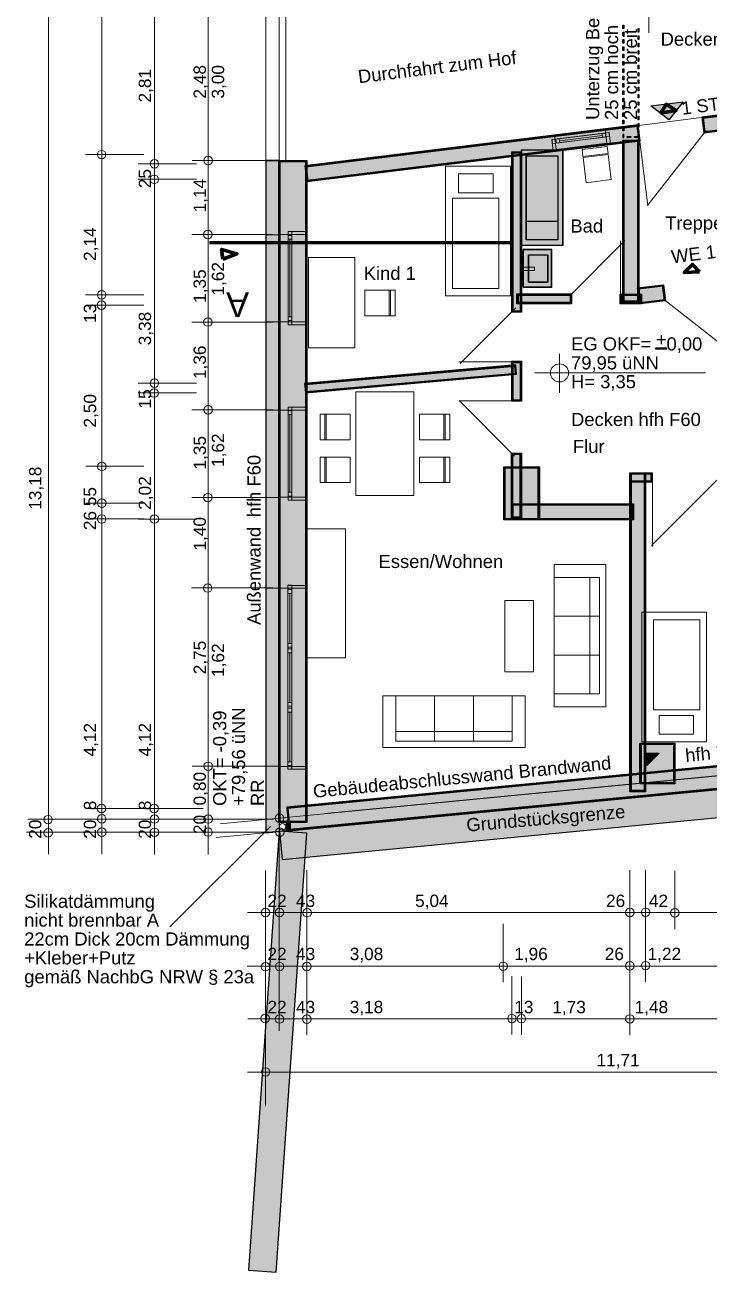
# Model space of a CAD drawing. Header units: millimetres. Extents: x 1002 to 41669, y -151 to 29737.
# Drawn here: x 1016 to 11579, y -89 to 19169 of the extents above; entities that cross this region are included whole.
import ezdxf

# ---------------------------------------------------------------- set-up
doc = ezdxf.new("R2010")
doc.units = ezdxf.units.MM
doc.header["$LTSCALE"] = 50
doc.linetypes.add('PDF_564-4_176-4_70-6_176-4', pattern=[987.8, 564.4, -176.4, 70.6, -176.4])
for name, color, linetype in [('00_Wand_Bestand', 7, 'Continuous'), ('01_Daemmung_neu', 9, 'Continuous'), ('02_Grundstuecksgrenze', 8, 'Continuous'), ('03_Sanitaer', 5, 'Continuous'), ('05_Linien_stark', 7, 'Continuous'), ('06_Linien_fein', 3, 'Continuous'), ('07_Bemassung', 6, 'Continuous'), ('08_Schnittlinie', 1, 'Continuous'), ('10_Text', 7, 'Continuous')]:
    doc.layers.add(name, color=color, linetype=linetype)
doc.styles.add('PLAN', font='arial.ttf')

msp = doc.modelspace()

# ---------------------------------------------------------------- hatches: boundary and pattern name
at = {"layer": '00_Wand_Bestand'}
for points in [[(11469, 17747), (11500, 17502), (15741, 18023), (15710, 18268)], [(10959, 17702), (10681, 17919), (11177, 17980)], [(5339, 16994), (5370, 16749), (10513, 17380), (10483, 17626)], [(10246, 17388), (10496, 17388), (10496, 14888), (10246, 14888)], [(8534, 17210), (8685, 17210), (8685, 14733), (8534, 14733)], [(4938, 17077), (5367, 17077), (5367, 6852), (4938, 6852)], [(10877, 15157), (10908, 14909), (10507, 14860), (10476, 15108)], [(8613, 15016), (9456, 15016), (9456, 14864), (8613, 14864)], [(10208, 15012), (10538, 15012), (10538, 14863), (10208, 14863)], [(10758, 14182), (10922, 14182), (10922, 14162), (10758, 14162)], [(5334, 13634), (5346, 13488), (8608, 13774), (8595, 13920)], [(8532, 13975), (8683, 13975), (8683, 13360), (8532, 13360)], [(8530, 12556), (8681, 12556), (8681, 11552), (8530, 11552)], [(8412, 12346), (8959, 12346), (8959, 11526), (8412, 11526)], [(10358, 12254), (10702, 12254), (10702, 12109), (10358, 12109)], [(10358, 12252), (10600, 12252), (10600, 7329), (10358, 7329)], [(8533, 11773), (10411, 11773), (10411, 11527), (8533, 11527)], [(5058, 7089), (5093, 6725), (15847, 7760), (15811, 8125)], [(10512, 8077), (11051, 8077), (11051, 7452), (10512, 7452)], [(10614, 7922), (10809, 7922), (10614, 7727)], [(5056, 6879), (5110, 6879), (5110, 6730), (5056, 6730)]]:
    msp.add_hatch(color=7, dxfattribs=at).paths.add_polyline_path(points)
at = {"layer": '01_Daemmung_neu'}
msp.add_hatch(color=7, dxfattribs=at).paths.add_polyline_path([(4734, 17077), (4734, 6693), (4947, 6713), (4947, 17077)])
at = {"layer": '02_Grundstuecksgrenze'}
for points in [[(14035, 7587), (4946, 6712), (4987, 6284), (14076, 7159)], [(4940, 6721), (4466, -59), (4894, -89), (5369, 6691)]]:
    msp.add_hatch(color=7, dxfattribs=at).paths.add_polyline_path(points)
at = {"layer": '03_Sanitaer', "transparency": 33554559}
for points in [[(8684, 17241), (9320, 17241), (9320, 15762), (8684, 15762)], [(8754, 17150), (9245, 17150), (9245, 16135), (8754, 16135)]]:
    msp.add_hatch(color=7, dxfattribs=at).paths.add_polyline_path(points)
at = {"layer": '03_Sanitaer', "transparency": 33554556}
msp.add_hatch(color=7, dxfattribs=at).paths.add_polyline_path([(8754, 17150), (9245, 17150), (9245, 15849), (8754, 15849)])
at = {"layer": '03_Sanitaer', "transparency": 33554569}
for points in [[(8713, 15703), (9143, 15703), (9143, 15119), (8713, 15119)], [(8713, 15703), (9143, 15703), (9143, 15119), (8713, 15119)], [(8791, 15620), (9090, 15620), (9090, 15195), (8791, 15195)], [(8791, 15620), (9090, 15620), (9090, 15195), (8791, 15195)]]:
    msp.add_hatch(color=7, dxfattribs=at).paths.add_polyline_path(points)

# ---------------------------------------------------------------- linework, layer by layer
at = {"layer": '00_Wand_Bestand'}
for points in [[(11469, 17747), (11500, 17502), (15741, 18023), (15710, 18268)], [(10959, 17702), (10681, 17919), (11177, 17980)], [(5339, 16994), (5370, 16749), (10513, 17380), (10483, 17626)], [(10246, 17388), (10496, 17388), (10496, 14888), (10246, 14888)], [(8534, 17210), (8685, 17210), (8685, 14733), (8534, 14733)], [(4938, 17077), (5367, 17077), (5367, 6852), (4938, 6852)], [(10877, 15157), (10908, 14909), (10507, 14860), (10476, 15108)], [(8613, 15016), (9456, 15016), (9456, 14864), (8613, 14864)], [(10208, 15012), (10538, 15012), (10538, 14863), (10208, 14863)], [(10758, 14182), (10922, 14182), (10922, 14162), (10758, 14162)], [(5334, 13634), (5346, 13488), (8608, 13774), (8595, 13920)], [(8532, 13975), (8683, 13975), (8683, 13360), (8532, 13360)], [(8530, 12556), (8681, 12556), (8681, 11552), (8530, 11552)], [(8412, 12346), (8959, 12346), (8959, 11526), (8412, 11526)], [(10358, 12254), (10702, 12254), (10702, 12109), (10358, 12109)], [(10358, 12252), (10600, 12252), (10600, 7329), (10358, 7329)], [(8533, 11773), (10411, 11773), (10411, 11527), (8533, 11527)], [(5058, 7089), (5093, 6725), (15847, 7760), (15811, 8125)], [(10512, 8077), (11051, 8077), (11051, 7452), (10512, 7452)], [(10614, 7922), (10809, 7922), (10614, 7727)], [(5056, 6879), (5110, 6879), (5110, 6730), (5056, 6730)]]:
    msp.add_lwpolyline(points, close=True, dxfattribs=at)
at = {"layer": '01_Daemmung_neu'}
msp.add_lwpolyline([(4734, 17077), (4734, 6693), (4947, 6713), (4947, 17077)], close=True, dxfattribs=at)
at = {"layer": '02_Grundstuecksgrenze'}
for points in [[(14035, 7587), (4946, 6712), (4987, 6284), (14076, 7159)], [(4940, 6721), (4466, -59), (4894, -89), (5369, 6691)]]:
    msp.add_lwpolyline(points, close=True, dxfattribs=at)
at = {"layer": '03_Sanitaer'}
for points in [[(8684, 17241), (9320, 17241), (9320, 15762), (8684, 15762)], [(8754, 17150), (9245, 17150), (9245, 15849), (8754, 15849)], [(8754, 17150), (9245, 17150), (9245, 16135), (8754, 16135)], [(8713, 15703), (9143, 15703), (9143, 15119), (8713, 15119)], [(8713, 15703), (9143, 15703), (9143, 15119), (8713, 15119)], [(8791, 15620), (9090, 15620), (9090, 15195), (8791, 15195)], [(8791, 15620), (9090, 15620), (9090, 15195), (8791, 15195)]]:
    msp.add_lwpolyline(points, close=True, dxfattribs=at)
at = {"layer": '05_Linien_stark', "lineweight": 15}
for p, q in [((10651, 19645), (10651, 19045)), ((1953, 17167), (2852, 17167)), ((2766, 17025), (3666, 17025)), ((3597, 17077), (4851, 17077)), ((2764, 16786), (3663, 16786)), ((3593, 15932), (4847, 15932)), ((1951, 15000), (2850, 15000)), ((1954, 14843), (2853, 14843)), ((3593, 14581), (4847, 14581)), ((9271, 14088), (9271, 13488)), ((8890, 13798), (11523, 13798)), ((2765, 13486), (3664, 13486)), ((2766, 13637), (3666, 13637)), ((3594, 13225), (4848, 13225)), ((1954, 12354), (2854, 12354)), ((1954, 11786), (2854, 11786)), ((3591, 11871), (4845, 11871)), ((1957, 11540), (2856, 11540)), ((1957, 11540), (2856, 11540)), ((2768, 11539), (3668, 11539)), ((3589, 10475), (4843, 10475)), ((4029, 6835), (16061, 7994)), ((5641, 6994), (16117, 8002)), ((3596, 7723), (4850, 7723)), ((3256, 5240), (4808, 6791)), ((4731, 5215), (4731, 6114)), ((4731, 5215), (4731, 6114)), ((5369, 5219), (5369, 6118)), ((5369, 5219), (5369, 6118)), ((10356, 5217), (10356, 6117)), ((10597, 5217), (10597, 6116)), ((11048, 5208), (11048, 6108)), ((5369, 4382), (5369, 5282)), ((8402, 4388), (8402, 5287)), ((8402, 4388), (8402, 5287)), ((10356, 4393), (10356, 5293)), ((10597, 4393), (10597, 5292)), ((5369, 3567), (5369, 4467)), ((8536, 3579), (8536, 4479)), ((8536, 3579), (8536, 4479)), ((8682, 3574), (8682, 4474)), ((10356, 3570), (10356, 4470))]:
    msp.add_line(p, q, dxfattribs=at)
at = {"layer": '05_Linien_stark', "lineweight": 18}
for points in [[(4738, 19578), (5044, 19578), (5044, 17075), (4738, 17075)], [(4738, 17072), (4738, 6698), (4943, 6717), (4943, 17072)], [(4739, 15930), (4944, 15930), (4944, 14583), (4739, 14583)], [(8707, 15705), (9149, 15705), (9149, 15114), (8707, 15114)], [(8707, 15705), (9149, 15705), (9149, 15114), (8707, 15114)], [(8795, 15621), (9087, 15621), (9087, 15190), (8795, 15190)], [(8795, 15621), (9087, 15621), (9087, 15190), (8795, 15190)], [(8707, 15429), (8886, 15429), (8886, 15377), (8707, 15377)], [(8707, 15429), (8886, 15429), (8886, 15377), (8707, 15377)], [(4738, 13222), (4943, 13222), (4943, 11873), (4738, 11873)], [(4740, 10473), (4944, 10473), (4944, 7721), (4740, 7721)]]:
    msp.add_lwpolyline(points, close=True, dxfattribs=at)
at = {"layer": '05_Linien_stark', "lineweight": 50}
for points in [[(11482, 17737), (11510, 17515), (15728, 18033), (15700, 18255)], [(5352, 16984), (5380, 16761), (10500, 17390), (10473, 17613)], [(10257, 17377), (10484, 17377), (10484, 14900), (10257, 14900)], [(8545, 17198), (8674, 17198), (8674, 14745), (8545, 14745)], [(4949, 17066), (5356, 17066), (5356, 6864), (4949, 6864)], [(10867, 15144), (10895, 14919), (10517, 14872), (10489, 15098)], [(8625, 15004), (9444, 15004), (9444, 14876), (8625, 14876)], [(10220, 15001), (10527, 15001), (10527, 14874), (10220, 14874)], [(5346, 13624), (5357, 13501), (8595, 13784), (8585, 13907)], [(8544, 13963), (8672, 13963), (8672, 13372), (8544, 13372)], [(8541, 12545), (8670, 12545), (8670, 11564), (8541, 11564)], [(8423, 12335), (8947, 12335), (8947, 11537), (8423, 11537)], [(10369, 12243), (10690, 12243), (10690, 12120), (10369, 12120)], [(10370, 12241), (10589, 12241), (10589, 7340), (10370, 7340)], [(8545, 11762), (10400, 11762), (10400, 11538), (8545, 11538)], [(5071, 7079), (5103, 6738), (15834, 7771), (15801, 8112)], [(10524, 8066), (11040, 8066), (11040, 7463), (10524, 7463)]]:
    msp.add_lwpolyline(points, close=True, dxfattribs=at)
at = {"layer": '05_Linien_stark', "lineweight": 211}
for points in [[(10829, 17808), (10921, 17945), (11068, 17846)], [(4073, 15552), (4288, 15637), (4053, 15702)], [(11429, 15357), (11196, 15346), (11324, 15470)]]:
    msp.add_lwpolyline(points, close=True, dxfattribs=at)
at = {"layer": '05_Linien_stark', "lineweight": 20}
for points in [[(9218, 17246), (10000, 17342), (9973, 17558), (9192, 17462)], [(9174, 17221), (10057, 17330), (10035, 17506), (9153, 17398)], [(9162, 17338), (10042, 17446), (10034, 17506), (9155, 17398)], [(9221, 17345), (9984, 17439), (9976, 17499), (9213, 17405)], [(9275, 17352), (9935, 17433), (9928, 17493), (9267, 17412)], [(4943, 15931), (5363, 15931), (5363, 14585), (4943, 14585)], [(5078, 15978), (5363, 15978), (5363, 14538), (5078, 14538)], [(5078, 15977), (5138, 15977), (5138, 14539), (5078, 14539)], [(5078, 15916), (5138, 15916), (5138, 14603), (5078, 14603)], [(5078, 15861), (5138, 15861), (5138, 14660), (5078, 14660)], [(4943, 13223), (5362, 13223), (5362, 11876), (4943, 11876)], [(5078, 13269), (5362, 13269), (5362, 11830), (5078, 11830)], [(5078, 13268), (5137, 13268), (5137, 11830), (5078, 11830)], [(5078, 13208), (5137, 13208), (5137, 11895), (5078, 11895)], [(5078, 13152), (5137, 13152), (5137, 11952), (5078, 11952)], [(4943, 10473), (5362, 10473), (5362, 7719), (4943, 7719)], [(5077, 10516), (5136, 10516), (5136, 7676), (5077, 7676)], [(5077, 10515), (5362, 10515), (5362, 7677), (5077, 7677)], [(5077, 10451), (5136, 10451), (5136, 9561), (5077, 9561)], [(5077, 10388), (5136, 10388), (5136, 9618), (5077, 9618)], [(5077, 9537), (5136, 9537), (5136, 8648), (5077, 8648)], [(5077, 9474), (5136, 9474), (5136, 8704), (5077, 8704)], [(5077, 8621), (5136, 8621), (5136, 7732), (5077, 7732)], [(5077, 8558), (5136, 8558), (5136, 7788), (5077, 7788)]]:
    msp.add_lwpolyline(points, close=True, dxfattribs=at)
at = {"layer": '05_Linien_stark', "lineweight": 15}
for points in [[(8687, 17237), (9316, 17237), (9316, 15766), (8687, 15766)], [(8758, 17146), (9242, 17146), (9242, 15853), (8758, 15853)], [(8758, 17146), (9242, 17146), (9242, 16139), (8758, 16139)], [(9619, 17246), (10008, 17294), (10021, 17185), (9632, 17138)], [(9682, 16733), (10070, 16780), (10022, 17169), (9634, 17122)], [(5375, 11387), (5968, 11387), (5968, 9394), (5375, 9394)], [(8425, 10281), (8870, 10281), (8870, 9182), (8425, 9182)]]:
    msp.add_lwpolyline(points, close=True, dxfattribs=at)
at = {"layer": '05_Linien_stark', "lineweight": 18}
msp.add_circle((9270, 13796), 140, dxfattribs=at)
at = {"layer": '06_Linien_fein', "lineweight": 9}
for p, q in [((10630, 16383), (11532, 17538)), ((9936, 17463), (9275, 17382)), ((5108, 14662), (5108, 15856)), ((10278, 15839), (9423, 14983)), ((10214, 14862), (10214, 15836)), ((11848, 14174), (10894, 14919)), ((7738, 13943), (8594, 14799)), ((8685, 13969), (7717, 13969)), ((7719, 13368), (8575, 12512)), ((8574, 13367), (7720, 13367)), ((5108, 11954), (5108, 13148)), ((10688, 11131), (11697, 12140)), ((10707, 12254), (10707, 11115)), ((5107, 9613), (5107, 10383)), ((5107, 8699), (5107, 9469)), ((5107, 7783), (5107, 8553))]:
    msp.add_line(p, q, dxfattribs=at)
for points in [[(7511, 16986), (8511, 16986), (8511, 14986), (7511, 14986)], [(7711, 16869), (8245, 16869), (8245, 16578), (7711, 16578)], [(7616, 16493), (8331, 16493), (8331, 15101), (7616, 15101)], [(8691, 15676), (8707, 15676), (8707, 15133), (8691, 15133)], [(5394, 15576), (6109, 15576), (6109, 14185), (5394, 14185)], [(6266, 15073), (6659, 15073), (6659, 14679), (6266, 14679)], [(6639, 15073), (6731, 15073), (6731, 14679), (6639, 14679)], [(6126, 13504), (7022, 13504), (7022, 11904), (6126, 11904)], [(5574, 13159), (5666, 13159), (5666, 12765), (5574, 12765)], [(5646, 13159), (6039, 13159), (6039, 12765), (5646, 12765)], [(7109, 13159), (7502, 13159), (7502, 12765), (7109, 12765)], [(7482, 13159), (7574, 13159), (7574, 12765), (7482, 12765)], [(5574, 12497), (5666, 12497), (5666, 12104), (5574, 12104)], [(5646, 12497), (6039, 12497), (6039, 12104), (5646, 12104)], [(7109, 12497), (7502, 12497), (7502, 12104), (7109, 12104)], [(7482, 12497), (7574, 12497), (7574, 12104), (7482, 12104)], [(9186, 10839), (9986, 10839), (9986, 8639), (9186, 8639)], [(9186, 10639), (9886, 10639), (9886, 8839), (9186, 8839)], [(9186, 10639), (9736, 10639), (9736, 8839), (9186, 8839)], [(9186, 10039), (9886, 10039), (9886, 9439), (9186, 9439)], [(10541, 10101), (11541, 10101), (11541, 8101), (10541, 8101)], [(10720, 9985), (11436, 9985), (11436, 8594), (10720, 8594)], [(6541, 8809), (8741, 8809), (8741, 8009), (6541, 8009)], [(6741, 8809), (8541, 8809), (8541, 8109), (6741, 8109)], [(6741, 8809), (8541, 8809), (8541, 8259), (6741, 8259)], [(7341, 8809), (7941, 8809), (7941, 8109), (7341, 8109)], [(10806, 8508), (11341, 8508), (11341, 8217), (10806, 8217)]]:
    msp.add_lwpolyline(points, close=True, dxfattribs=at)
at = {"layer": '07_Bemassung', "lineweight": 15}
for p, q in [((4944, 3636), (4944, 28604)), ((1378, 6362), (1378, 20408)), ((2203, 6364), (2203, 20413)), ((3015, 6358), (3015, 20410)), ((3844, 6359), (3844, 20408)), ((10415, 17608), (11538, 17750)), ((3967, 6622), (16301, 7809)), ((1997, 7068), (3770, 7068)), ((1063, 6907), (4852, 6907)), ((1040, 6703), (4842, 6703)), ((4453, 5464), (30407, 5464)), ((4731, 4378), (4731, 5278)), ((4446, 4635), (30393, 4635)), ((4731, 2481), (4731, 4463)), ((4457, 3823), (30396, 3823)), ((4454, 2998), (30404, 2998))]:
    msp.add_line(p, q, dxfattribs=at)
at = {"layer": '07_Bemassung', "lineweight": 9}
msp.add_line((10481, 17620), (10634, 16376), dxfattribs=at)
at = {"layer": '07_Bemassung'}
for points in [[(10247, 19168), (10261, 19168), (10261, 19112), (10247, 19112)], [(10483, 19113), (10497, 19113), (10497, 19057), (10483, 19057)], [(10247, 19056), (10261, 19056), (10261, 18999), (10247, 18999)], [(10247, 18943), (10261, 18943), (10261, 18886), (10247, 18886)], [(10483, 19000), (10497, 19000), (10497, 18944), (10483, 18944)], [(10483, 18887), (10497, 18887), (10497, 18831), (10483, 18831)], [(10247, 18830), (10261, 18830), (10261, 18773), (10247, 18773)], [(10247, 18717), (10261, 18717), (10261, 18660), (10247, 18660)], [(10483, 18775), (10497, 18775), (10497, 18718), (10483, 18718)], [(10247, 18604), (10261, 18604), (10261, 18548), (10247, 18548)], [(10247, 18491), (10261, 18491), (10261, 18435), (10247, 18435)], [(10483, 18662), (10497, 18662), (10497, 18605), (10483, 18605)], [(10483, 18549), (10497, 18549), (10497, 18492), (10483, 18492)], [(10247, 18378), (10261, 18378), (10261, 18322), (10247, 18322)], [(10483, 18436), (10497, 18436), (10497, 18379), (10483, 18379)], [(10483, 18323), (10497, 18323), (10497, 18267), (10483, 18267)], [(10247, 18265), (10261, 18265), (10261, 18209), (10247, 18209)], [(10247, 18152), (10261, 18152), (10261, 18096), (10247, 18096)], [(10483, 18210), (10497, 18210), (10497, 18154), (10483, 18154)], [(10247, 18040), (10261, 18040), (10261, 17983), (10247, 17983)], [(10247, 17927), (10261, 17927), (10261, 17870), (10247, 17870)], [(10483, 18097), (10497, 18097), (10497, 18041), (10483, 18041)], [(10483, 17984), (10497, 17984), (10497, 17928), (10483, 17928)], [(10247, 17814), (10261, 17814), (10261, 17757), (10247, 17757)], [(10483, 17871), (10497, 17871), (10497, 17815), (10483, 17815)], [(10483, 17759), (10497, 17759), (10497, 17702), (10483, 17702)], [(10247, 17701), (10261, 17701), (10261, 17644), (10247, 17644)], [(10247, 17588), (10261, 17588), (10261, 17532), (10247, 17532)], [(10483, 17646), (10497, 17646), (10497, 17589), (10483, 17589)], [(10483, 17533), (10497, 17533), (10497, 17476), (10483, 17476)], [(10247, 17475), (10247, 17431), (10259, 17431), (10259, 17433), (10261, 17431), (10261, 17475)], [(10316, 17446), (10372, 17446), (10372, 17431), (10316, 17431)], [(10429, 17446), (10485, 17446), (10485, 17431), (10429, 17431)]]:
    msp.add_lwpolyline(points, close=True, dxfattribs=at)
at = {"layer": '07_Bemassung', "lineweight": 50}
msp.add_lwpolyline([(5068, 6867), (5099, 6867), (5099, 6741), (5068, 6741)], close=True, dxfattribs=at)
at = {"layer": '07_Bemassung', "lineweight": 18}
for centre, radius in [((2201, 17167), 65.8), ((3845, 17077), 65.8), ((3015, 17025), 65.8), ((3014, 16785), 65.8), ((3841, 15932), 65.8), ((2201, 15002), 65.8), ((2199, 14843), 65.8), ((3841, 14581), 65.8), ((3015, 13637), 65.8), ((3013, 13485), 65.8), ((3844, 13226), 65.8), ((2204, 12353), 65.8), ((2204, 11785), 65.8), ((3840, 11870), 65.8), ((2202, 11540), 65.8), ((3017, 11539), 65.8), ((3838, 10474), 65.8), ((3845, 7722), 65.3), ((2197, 7069), 65.8), ((3012, 7070), 65.8), ((1373, 6898), 65.8), ((2202, 6910), 65.8), ((3017, 6907), 65.8), ((3846, 6907), 65.3), ((4948, 6919), 65.8), ((1375, 6693), 65.8), ((2204, 6705), 65.8), ((3018, 6702), 65.8), ((3843, 6706), 65.8), ((4953, 6705), 65.8), ((4731, 5464), 65.8), ((4947, 5464), 65.8), ((5374, 5460), 65.8), ((10356, 5463), 65.8), ((10599, 5467), 65.8), ((11050, 5459), 65.8), ((4731, 4627), 65.8), ((4949, 4628), 65.8), ((5368, 4631), 65.8), ((8402, 4633), 65.8), ((10356, 4639), 65.8), ((10599, 4643), 65.8), ((4725, 3827), 65.8), ((4947, 3818), 65.8), ((5368, 3816), 65.8), ((8536, 3825), 65.8), ((8681, 3824), 65.8), ((10355, 3820), 65.8), ((4732, 3001), 65.8)]:
    msp.add_circle(centre, radius, dxfattribs=at)
at = {"layer": '07_Bemassung', "lineweight": 9}
msp.add_circle((4993, 6788), 50.6, dxfattribs=at)
at = {"layer": '08_Schnittlinie', "linetype": 'PDF_564-4_176-4_70-6_176-4', "lineweight": 70}
msp.add_line((3868, 15809), (8534, 15809), dxfattribs=at)

# ---------------------------------------------------------------- texts
at = {"layer": '07_Bemassung', "style": 'PLAN'}
for s, height, p in [('2,48', 190.5, (3810, 18032)), ('3,00', 190.5, (4092, 18032)), ('2,81', 190.5, (2963, 17972)), ('25', 190.5, (2963, 16648)), ('1,14', 190.5, (3810, 16274)), ('2,14', 190.5, (2116, 15525)), ('1,62', 190.5, (4092, 14990)), ('1,35', 190.5, (3810, 14877)), ('13', 190.5, (2116, 14569)), ('3,38', 190.5, (2963, 14222)), ('1,36', 190.5, (3810, 13701)), ('15', 190.5, (2963, 13246)), ('2,50', 190.5, (2116, 12952)), ('1,35', 190.5, (3810, 12304)), ('1,62', 190.5, (4092, 12343)), ('13,18', 190.5, (1270, 11682)), ('2,02', 190.5, (2963, 11682)), ('1,40', 190.5, (3810, 11053)), ('2,75', 190.5, (3810, 9142)), ('1,62', 190.5, (4092, 9101)), ('4,12', 190.5, (2116, 7872)), ('4,12', 190.5, (2963, 7872)), ('0,80', 190.5, (3810, 7117)), ('8', 190, (2116, 7043)), ('8', 190, (2963, 7043)), ('20', 190.5, (3810, 6675)), ('20', 190.5, (1270, 6602)), ('20', 190.5, (2116, 6602)), ('20', 190.5, (2963, 6602))]:
    msp.add_text(s, height=height, rotation=90, dxfattribs=at).set_placement(p)
for s, p in [('22', (4761, 5549)), ('43', (5202, 5549)), ('5,04', (7040, 5549)), ('26', (9988, 5549)), ('42', (10650, 5549)), ('22', (4761, 4729)), ('43', (5202, 4729)), ('3,08', (6031, 4729)), ('1,96', (8571, 4729)), ('26', (9968, 4729)), ('1,22', (10630, 4729)), ('22', (4761, 3909)), ('43', (5202, 3909)), ('3,18', (6031, 3909)), ('13', (8571, 3909)), ('1,73', (9159, 3909)), ('1,48', (10429, 3909)), ('11,71', (9841, 3090))]:
    msp.add_text(s, height=190.5, dxfattribs=at).set_placement(p)
at = {"layer": '10_Text', "style": 'PLAN'}
for s, height, rotation, p in [('Unterzug Bestand', 203.2, 90, (9883, 17702)), ('25 cm hoch', 203.2, 90, (10175, 17702)), ('25 cm breit', 203.2, 90, (10466, 17702)), ('Durchfahrt zum Hof', 203.2, 7, (6172, 18268)), ('1 STG 15', 199.7, 7.2, (11166, 17781)), ('WE 1', 203.2, 7, (11008, 15487)), ('A', 381, 180, (4477, 15040)), ('hfh F60', 203.2, 90, (4655, 11567)), ('26 55', 190.5, 90, (2116, 11367)), ('Außenwand', 203.2, 90, (4655, 9904)), ('OKT= -0,39', 203.2, 90, (4124, 7108)), ('+79,56 üNN', 203.2, 90, (4415, 7108)), ('hfh F 60 m Mauerwerk Bestand', 203.2, 5.5, (11221, 7787)), ('Gebäudeabschlusswand Brandwand', 203.2, 5.5, (5474, 7233)), ('RR', 203.2, 90, (4707, 7108)), ('Grundstücksgrenze', 203.2, 5, (7841, 6711))]:
    msp.add_text(s, height=height, rotation=rotation, dxfattribs=at).set_placement(p)
for s, height, p in [('Decken hfh F60', 203.2, (10831, 18849)), ('Bad', 203.2, (9438, 15963)), ('Treppenhaus', 203.2, (10900, 16009)), ('Kind 1', 203.2, (6247, 15232)), ('EG OKF= ', 203.2, (9448, 14142)), ('+', 203, (10758, 14212)), ('0,00', 203.2, (10922, 14142)), ('79,95 üNN', 203.2, (9448, 13850)), ('H= 3,35', 203.2, (9448, 13559)), ('Decken hfh F60', 203.2, (9448, 12976)), ('Flur', 203.2, (9477, 12559)), ('Essen/Wohnen', 203.2, (6476, 10783)), ('Silikatdämmung', 203.2, (1005, 5536)), ('nicht brennbar A', 203.2, (1005, 5245)), ('22cm Dick 20cm Dämmung', 203.2, (1005, 4953)), ('+Kleber+Putz', 203.2, (1005, 4662)), ('gemäß NachbG NRW § 23a', 203.2, (1005, 4370))]:
    msp.add_text(s, height=height, dxfattribs=at).set_placement(p)

doc.saveas('drawing.dxf')
